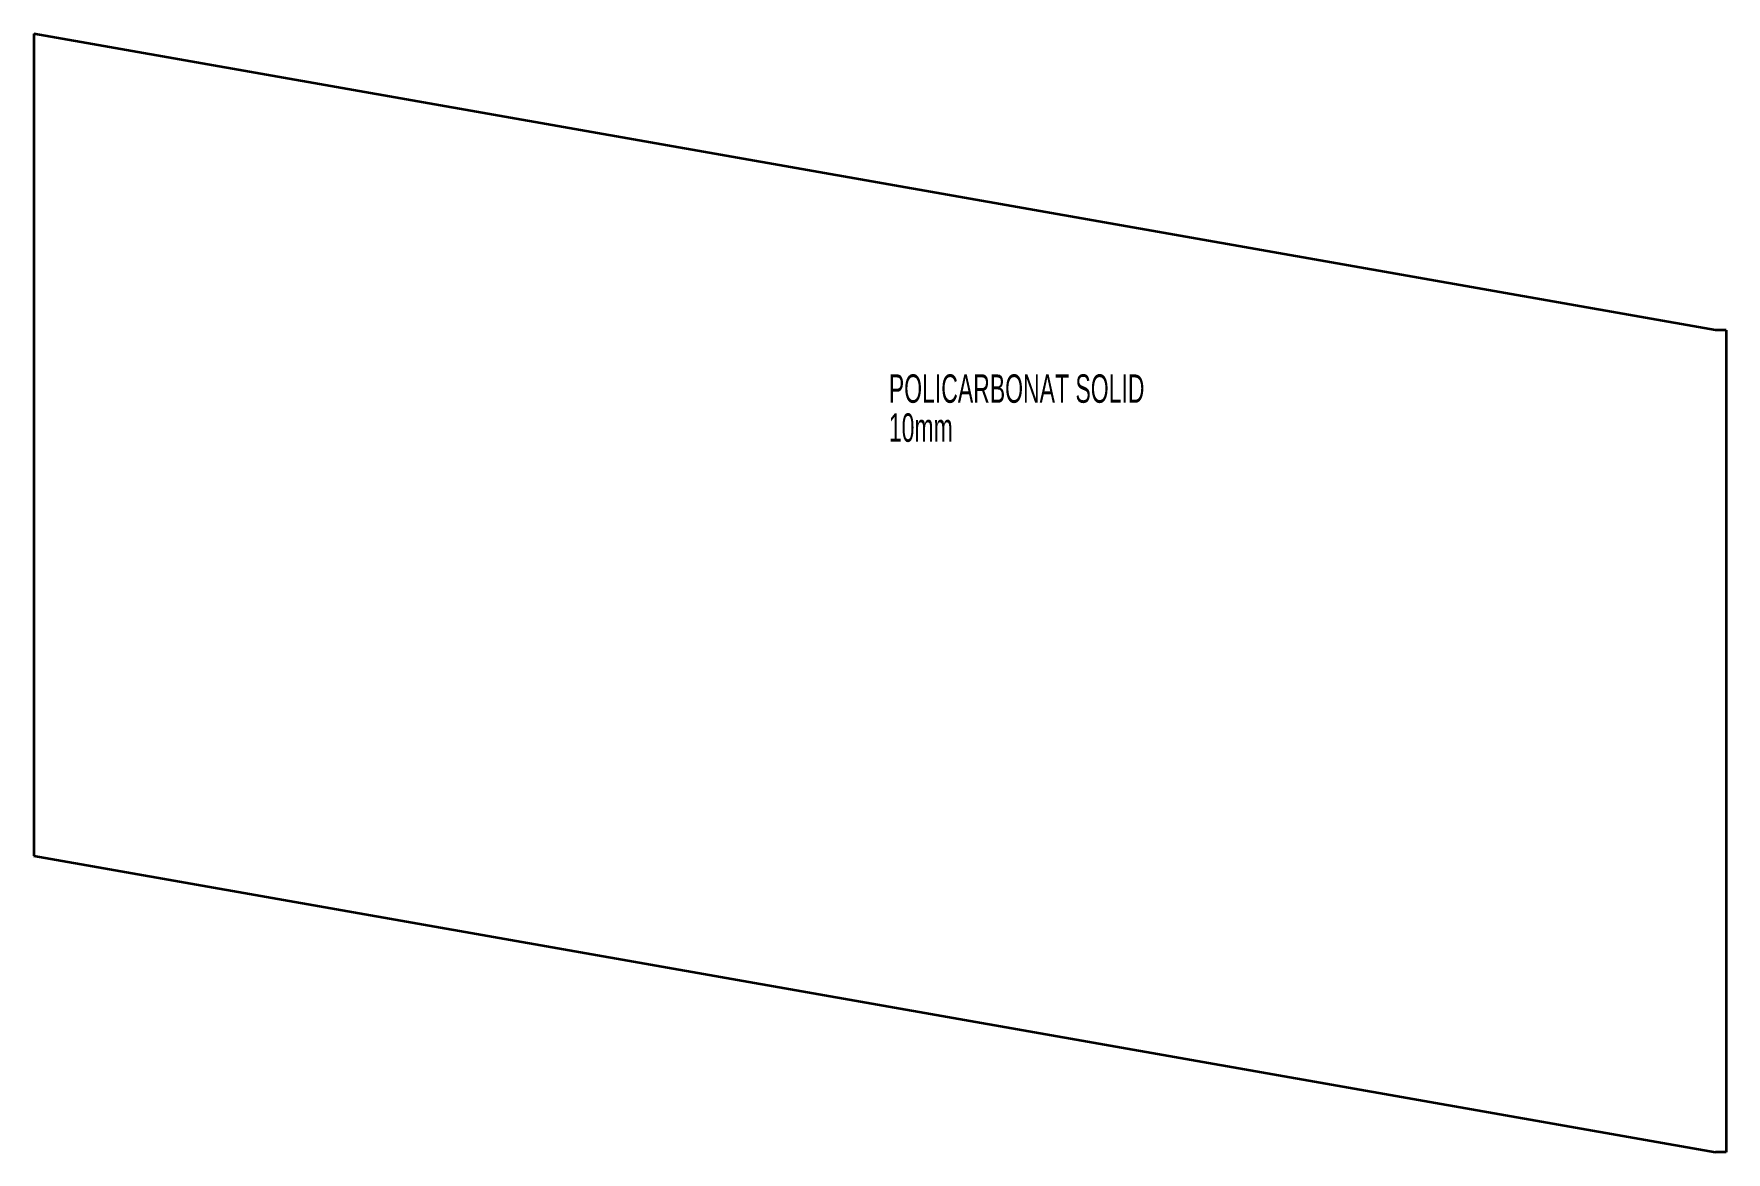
# Model space of a CAD drawing. Header units: millimetres. Extents: x -1833 to -258, y -276 to 765.
import ezdxf

# ---------------------------------------------------------------- set-up
doc = ezdxf.new("R2010")
doc.units = ezdxf.units.MM
doc.styles.add('SLDTEXTSTYLE0', font='TXT', dxfattribs={"width": 0.605})

# ---------------------------------------------------------------- blocks, each defined once
blk = doc.blocks.new('SW_NOTE_0')
at = {"color": 0, "linetype": 'Continuous', "lineweight": 0, "attachment_point": 1, "style": 'SLDTEXTSTYLE0'}
for s, insert, char_height in [('POLICARBONAT SOLID', (0, 34.1), 26.458), ('10mm', (0, -2.2), 26.46)]:
    blk.add_mtext(s, dxfattribs=dict(at, insert=insert, char_height=char_height))

msp = doc.modelspace()

# ---------------------------------------------------------------- linework, layer by layer
at = {"color": 7, "linetype": 'Continuous', "lineweight": 35}
for p, q in [((-267.7, 489.1), (-1832.7, 765.1)), ((-1832.7, 765.1), (-1832.7, 0.1)), ((-257.7, 489.1), (-267.7, 489.1)), ((-257.7, 489.1), (-257.7, -275.9)), ((-1832.7, 0.1), (-267.7, -275.9)), ((-257.7, -275.9), (-267.7, -275.9))]:
    msp.add_line(p, q, dxfattribs=at)

# ---------------------------------------------------------------- block references
at = {"color": 7, "linetype": 'Continuous', "lineweight": 0}
msp.add_blockref('SW_NOTE_0', (-1037, 414), dxfattribs=at)

doc.saveas('drawing.dxf')
